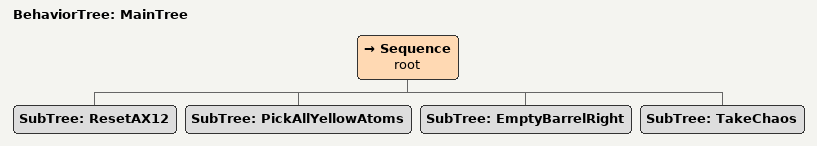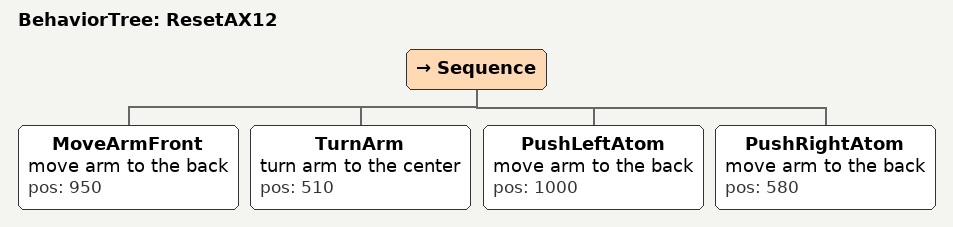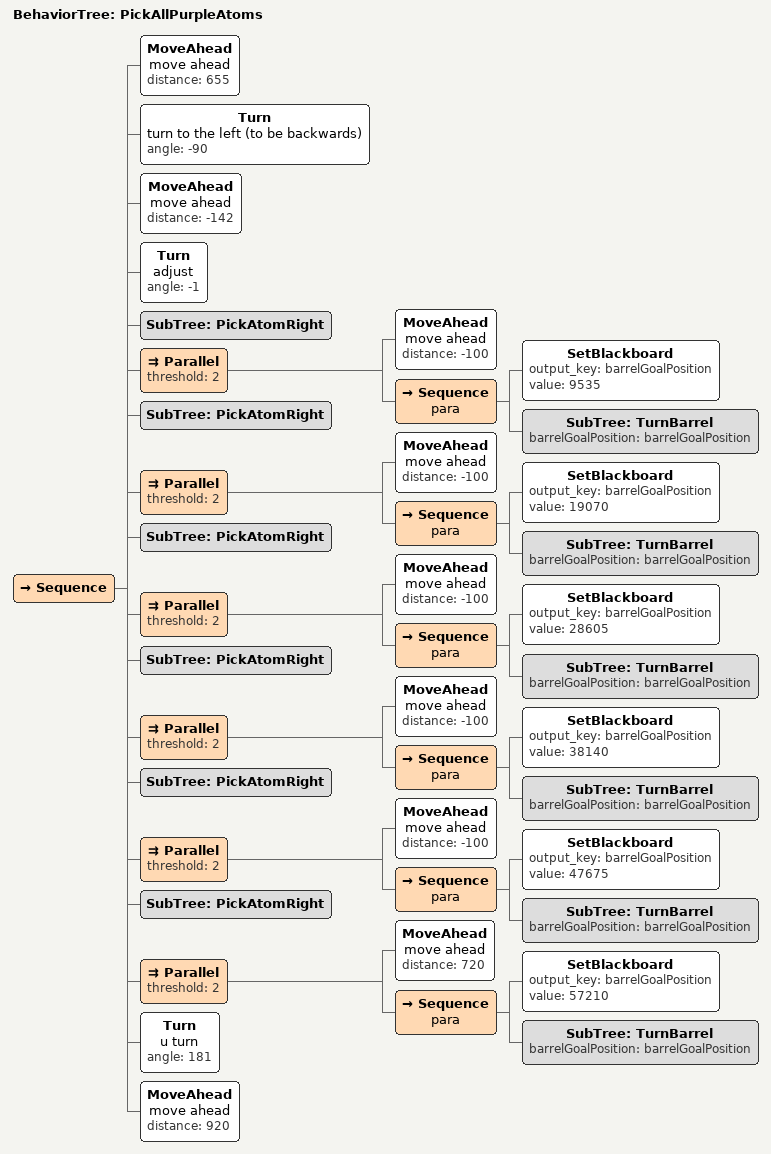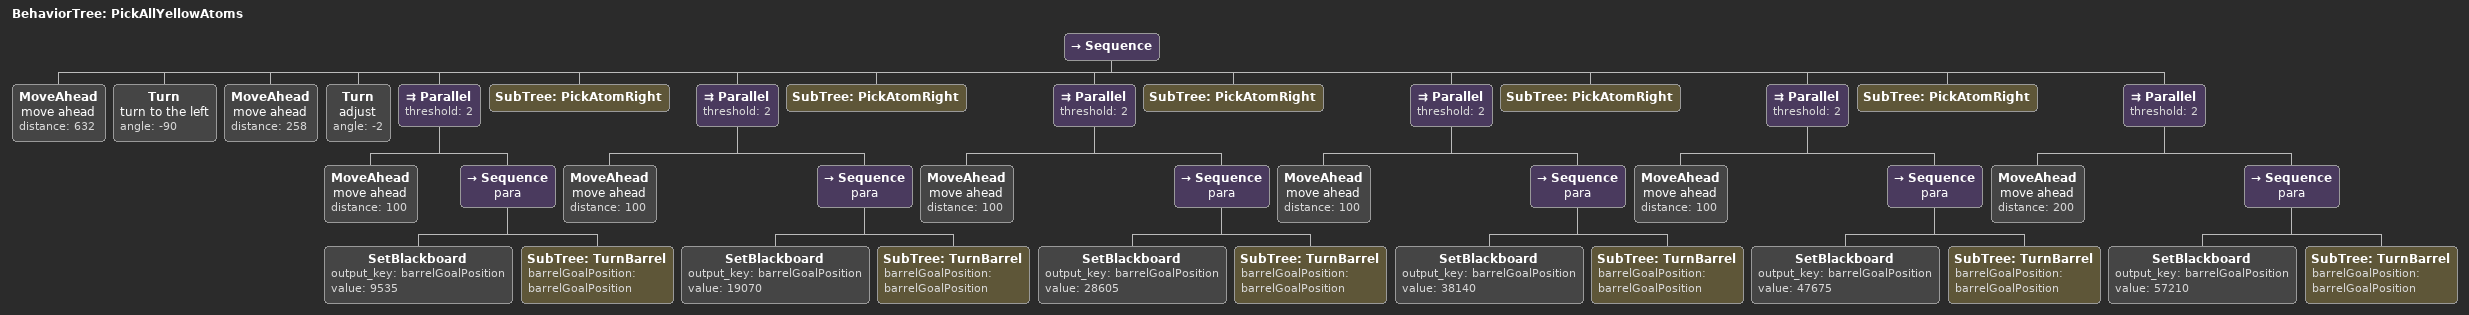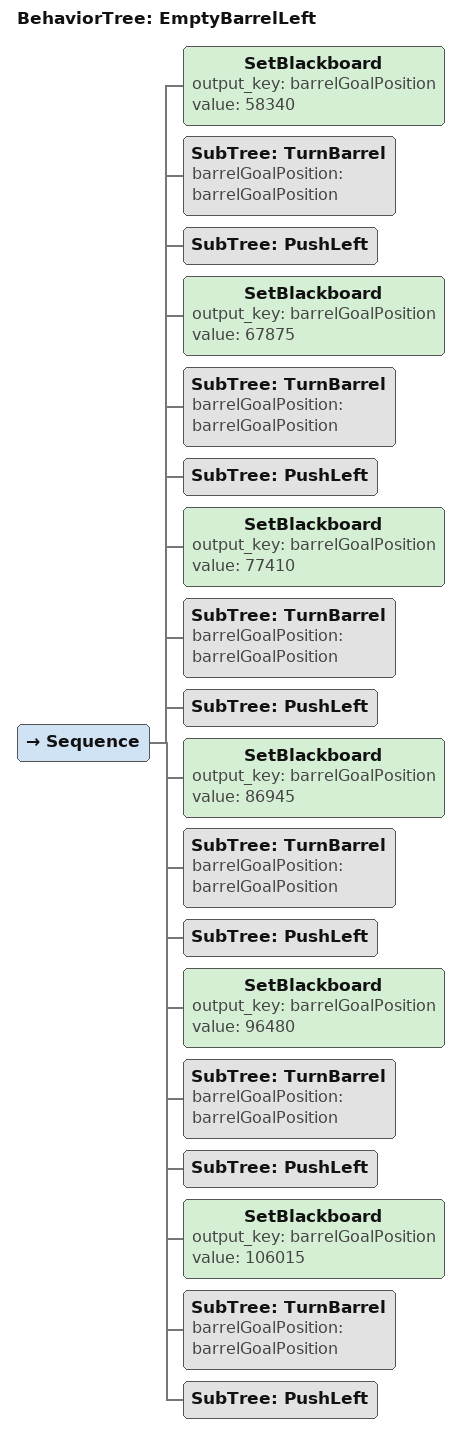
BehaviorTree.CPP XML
<BehaviorTree ID="MainTree">
    <Sequence name="root">
        <SubTree ID="ResetAX12"/>

        <SubTree ID="PickAllYellowAtoms"/>
        <SubTree ID="EmptyBarrelRight"/>
        <SubTree ID="TakeChaos"/>

    </Sequence>
</BehaviorTree>

<BehaviorTree ID="ResetAX12">
    <Sequence>
        <MoveArmFront name="move arm to the back" pos="950"/>
        <TurnArm name="turn arm to the center" pos="510"/>
        <PushLeftAtom name="move arm to the back" pos="1000"/>
        <PushRightAtom name="move arm to the back" pos="580"/>
    </Sequence>
</BehaviorTree>

<BehaviorTree ID="PickAllPurpleAtoms">
    <Sequence>
        <!-- Move to atoms and adjust-->
        <MoveAhead name="move ahead" distance="655"/>
        <Turn name="turn to the left (to be backwards)" angle="-90"/>
        <MoveAhead name="move ahead" distance="-142"/>
        <Turn name="adjust" angle="-1"/>

        <!-- Pick up atoms-->

        <SubTree ID="PickAtomRight"/>
        <Parallel threshold="2">
            <MoveAhead name="move ahead" distance="-100"/>
            <Sequence name="para">
                <SetBlackboard output_key="barrelGoalPosition" value="9535"/>
                <SubTree ID="TurnBarrel" barrelGoalPosition="barrelGoalPosition"/>
            </Sequence>
        </Parallel>

        <SubTree ID="PickAtomRight"/>
        <Parallel threshold="2">
            <MoveAhead name="move ahead" distance="-100"/>
            <Sequence name="para">
                <SetBlackboard output_key="barrelGoalPosition" value="19070"/>
                <SubTree ID="TurnBarrel" barrelGoalPosition="barrelGoalPosition"/>
            </Sequence>
        </Parallel>

        <SubTree ID="PickAtomRight"/>
        <Parallel threshold="2">
            <MoveAhead name="move ahead" distance="-100"/>
            <Sequence name="para">
                <SetBlackboard output_key="barrelGoalPosition" value="28605"/>
                <SubTree ID="TurnBarrel" barrelGoalPosition="barrelGoalPosition"/>
            </Sequence>
        </Parallel>

        <SubTree ID="PickAtomRight"/>
        <Parallel threshold="2">
            <MoveAhead name="move ahead" distance="-100"/>
            <Sequence name="para">
                <SetBlackboard output_key="barrelGoalPosition" value="38140"/>
                <SubTree ID="TurnBarrel" barrelGoalPosition="barrelGoalPosition"/>
            </Sequence>
        </Parallel>

        <SubTree ID="PickAtomRight"/>
        <Parallel threshold="2">
            <MoveAhead name="move ahead" distance="-100"/>
            <Sequence name="para">
                <SetBlackboard output_key="barrelGoalPosition" value="47675"/>
                <SubTree ID="TurnBarrel" barrelGoalPosition="barrelGoalPosition"/>
            </Sequence>
        </Parallel>

        <SubTree ID="PickAtomRight"/>
        <Parallel threshold="2">
            <MoveAhead name="move ahead" distance="720"/>
            <Sequence name="para">
                <SetBlackboard output_key="barrelGoalPosition" value="57210"/>
                <SubTree ID="TurnBarrel" barrelGoalPosition="barrelGoalPosition"/>
            </Sequence>
        </Parallel>

        <!-- Move forward to do a U-turn, then go back to drop the atoms -->

        <Turn name="u turn" angle="181"/>
        <MoveAhead name="move ahead" distance="920"/>
    </Sequence>
</BehaviorTree>

<BehaviorTree ID="PickAllYellowAtoms">
    <Sequence>
        <!-- Move to atoms and adjust-->
        <MoveAhead name="move ahead" distance="632"/>
        <Turn name="turn to the left" angle="-90"/>
        <MoveAhead name="move ahead" distance="258"/>
        <Turn name="adjust" angle="-2"/>

        <!-- Pick up atoms -->

        <Parallel threshold="2">
            <MoveAhead name="move ahead" distance="100"/>
            <Sequence name="para">
                <SetBlackboard output_key="barrelGoalPosition" value="9535"/>
                <SubTree ID="TurnBarrel" barrelGoalPosition="barrelGoalPosition"/>
            </Sequence>
        </Parallel>

        <SubTree ID="PickAtomRight"/>
        <Parallel threshold="2">
            <MoveAhead name="move ahead" distance="100"/>
            <Sequence name="para">
                <SetBlackboard output_key="barrelGoalPosition" value="19070"/>
                <SubTree ID="TurnBarrel" barrelGoalPosition="barrelGoalPosition"/>
            </Sequence>
        </Parallel>

        <SubTree ID="PickAtomRight"/>
        <Parallel threshold="2">
            <MoveAhead name="move ahead" distance="100"/>
            <Sequence name="para">
                <SetBlackboard output_key="barrelGoalPosition" value="28605"/>
                <SubTree ID="TurnBarrel" barrelGoalPosition="barrelGoalPosition"/>
            </Sequence>
        </Parallel>

        <SubTree ID="PickAtomRight"/>
        <Parallel threshold="2">
            <MoveAhead name="move ahead" distance="100"/>
            <Sequence name="para">
                <SetBlackboard output_key="barrelGoalPosition" value="38140"/>
                <SubTree ID="TurnBarrel" barrelGoalPosition="barrelGoalPosition"/>
            </Sequence>
        </Parallel>

        <SubTree ID="PickAtomRight"/>
        <Parallel threshold="2">
            <MoveAhead name="move ahead" distance="100"/>
            <Sequence name="para">
                <SetBlackboard output_key="barrelGoalPosition" value="47675"/>
                <SubTree ID="TurnBarrel" barrelGoalPosition="barrelGoalPosition"/>
            </Sequence>
        </Parallel>

        <SubTree ID="PickAtomRight"/>
        <Parallel threshold="2">
            <!-- Move to balance -->
            <MoveAhead name="move ahead" distance="200"/>
            <Sequence name="para">
                <SetBlackboard output_key="barrelGoalPosition" value="57210"/>
                <SubTree ID="TurnBarrel" barrelGoalPosition="barrelGoalPosition"/>
            </Sequence>
        </Parallel>
    </Sequence>
</BehaviorTree>

<BehaviorTree ID="EmptyBarrelLeft">
    <Sequence>
        <SetBlackboard output_key="barrelGoalPosition" value="58340"/>
        <SubTree ID="TurnBarrel" barrelGoalPosition="barrelGoalPosition"/>
        <SubTree ID="PushLeft"/>
        <SetBlackboard output_key="barrelGoalPosition" value="67875"/>
        <SubTree ID="TurnBarrel" barrelGoalPosition="barrelGoalPosition"/>
        <SubTree ID="PushLeft"/>
        <SetBlackboard output_key="barrelGoalPosition" value="77410"/>
        <SubTree ID="TurnBarrel" barrelGoalPosition="barrelGoalPosition"/>
        <SubTree ID="PushLeft"/>
        <SetBlackboard output_key="barrelGoalPosition" value="86945"/>
        <SubTree ID="TurnBarrel" barrelGoalPosition="barrelGoalPosition"/>
        <SubTree ID="PushLeft"/>
        <SetBlackboard output_key="barrelGoalPosition" value="96480"/>
        <SubTree ID="TurnBarrel" barrelGoalPosition="barrelGoalPosition"/>
        <SubTree ID="PushLeft"/>
        <SetBlackboard output_key="barrelGoalPosition" value="106015"/>
        <SubTree ID="TurnBarrel" barrelGoalPosition="barrelGoalPosition"/>
        <SubTree ID="PushLeft"/>
    </Sequence>
</BehaviorTree>
